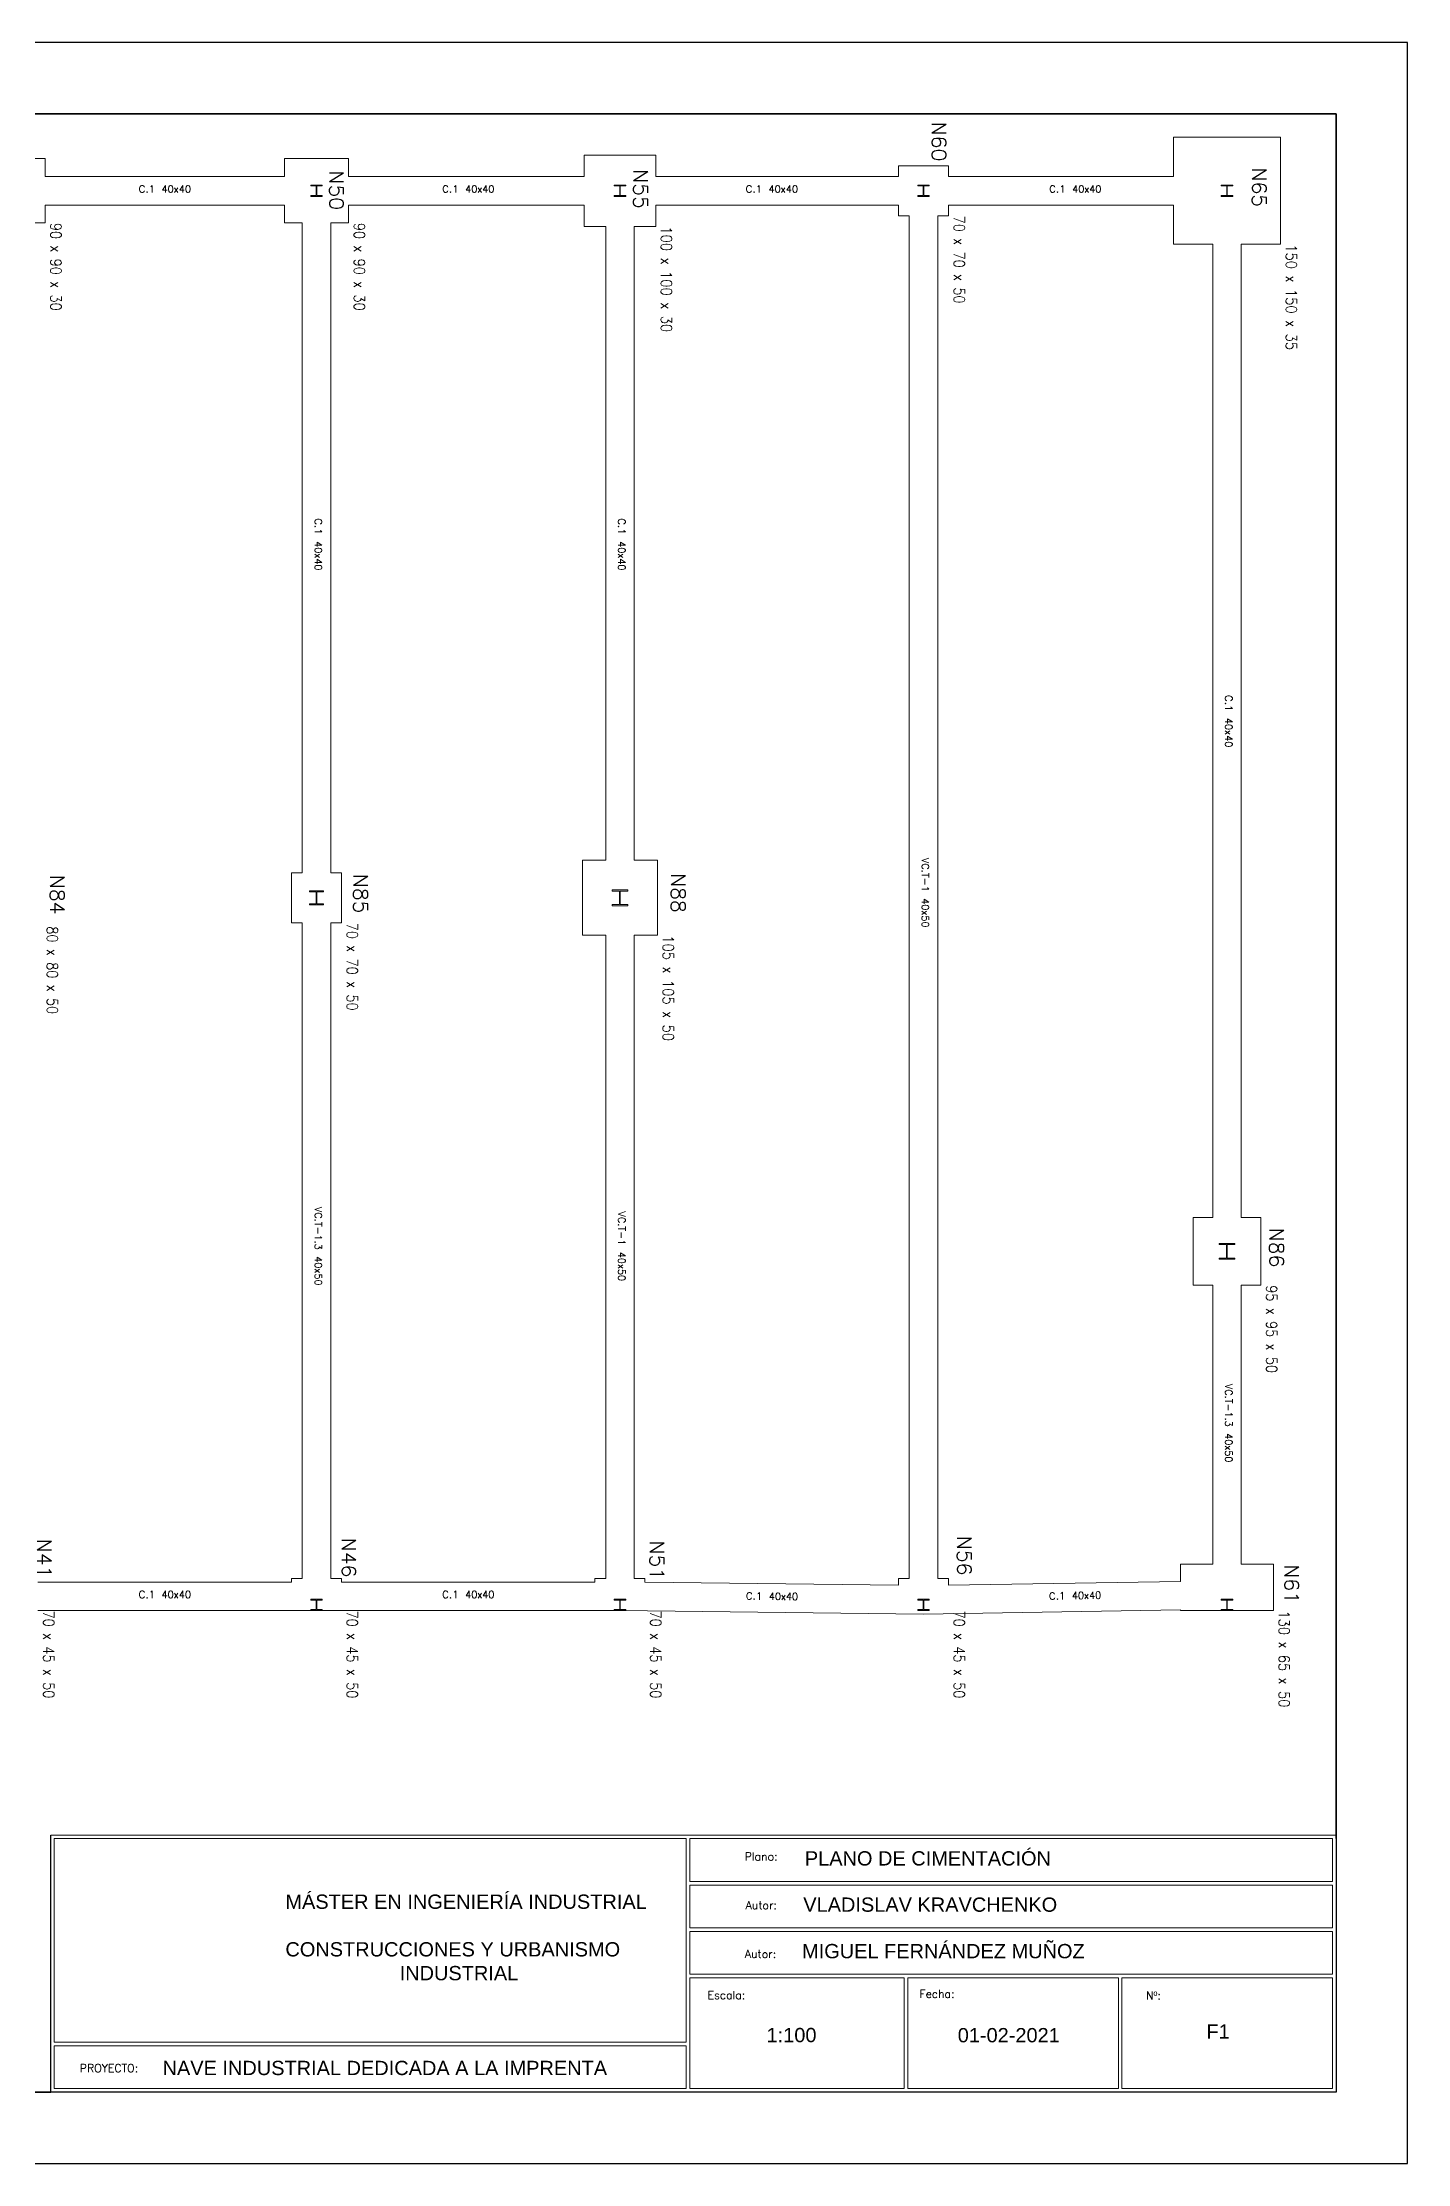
# Model space of a CAD drawing. Header units: inches. Extents: x 72863 to 72995, y 49095 to 49225.
# Drawn here: x 72929.92 to 72949.03, y 49160.38 to 49190.08 of the extents above; entities that cross this region are included whole.
import ezdxf
from ezdxf.enums import TextEntityAlignment as Align

# ---------------------------------------------------------------- set-up
doc = ezdxf.new("R2010")
doc.units = ezdxf.units.IN
doc.layers.get('0').update_dxf_attribs({"lineweight": 15})
for name, color, linetype, lineweight in [('PILAR_MET', 4, 'Continuous', 9), ('VIG_CONTORNO', 5, 'Continuous', 9), ('VIG_REF_Y_DIM', 3, 'Continuous', 0), ('ZAP_CONTORNO', 6, 'Continuous', 9), ('ZAP_DIMENSION', 7, 'Continuous', 9)]:
    doc.layers.add(name, color=color, linetype=linetype, lineweight=lineweight)
doc.layers.add('VG', color=7, linetype='Continuous')
doc.styles.add('CYPETXT', font='romans__.ttf', dxfattribs={"height": 0.2})
doc.styles.get("Standard").update_dxf_attribs({"font": 'arial.ttf'})

# ---------------------------------------------------------------- blocks, each defined once
blk = doc.blocks.new('PLANTILLA')
for p, q in [((72903.71, 49199.611), (72885.71, 49199.611)), ((72885.71, 49199.611), (72885.71, 49196.011)), ((72885.76, 49196.711), (72885.76, 49199.561)), ((72885.76, 49199.561), (72894.61, 49199.561)), ((72894.61, 49199.561), (72894.61, 49198.911)), ((72894.66, 49199.561), (72903.66, 49199.561)), ((72894.66, 49198.961), (72894.66, 49199.561)), ((72903.66, 49199.561), (72903.66, 49198.961)), ((72903.71, 49196.011), (72903.71, 49199.611)), ((72903.66, 49198.961), (72894.66, 49198.961)), ((72894.61, 49198.911), (72894.61, 49198.261)), ((72894.66, 49198.911), (72903.66, 49198.911)), ((72894.66, 49198.311), (72894.66, 49198.911)), ((72903.66, 49198.911), (72903.66, 49198.311)), ((72894.61, 49198.261), (72894.61, 49197.611)), ((72903.66, 49198.311), (72894.66, 49198.311)), ((72894.66, 49198.261), (72903.66, 49198.261)), ((72894.66, 49197.661), (72894.66, 49198.261)), ((72903.66, 49198.261), (72903.66, 49197.661)), ((72894.61, 49197.611), (72894.61, 49196.711)), ((72903.66, 49197.661), (72894.66, 49197.661)), ((72894.66, 49197.611), (72897.66, 49197.611)), ((72894.66, 49197.611), (72894.66, 49196.061)), ((72897.66, 49196.061), (72897.66, 49197.611)), ((72897.71, 49197.611), (72900.66, 49197.611)), ((72897.71, 49196.061), (72897.71, 49197.611)), ((72900.66, 49196.061), (72900.66, 49197.611)), ((72900.71, 49197.611), (72903.66, 49197.611)), ((72900.71, 49196.061), (72900.71, 49197.611)), ((72903.66, 49197.611), (72903.66, 49196.061)), ((72885.76, 49196.711), (72894.61, 49196.711)), ((72885.76, 49196.061), (72885.76, 49196.661)), ((72894.61, 49196.661), (72885.76, 49196.661)), ((72894.61, 49196.661), (72894.61, 49196.061)), ((72885.71, 49196.011), (72903.71, 49196.011)), ((72894.61, 49196.061), (72885.76, 49196.061)), ((72897.66, 49196.061), (72894.66, 49196.061)), ((72900.66, 49196.061), (72897.71, 49196.061)), ((72903.66, 49196.061), (72900.71, 49196.061))]:
    blk.add_line(p, q)
at = {"layer": 'VG'}
for p, q in [((72904.71, 49224.711), (72862.71, 49224.711)), ((72904.71, 49195.011), (72904.71, 49224.711)), ((72864.71, 49223.711), (72903.71, 49223.711)), ((72903.71, 49223.711), (72903.71, 49196.011)), ((72903.71, 49196.011), (72864.71, 49196.011)), ((72862.71, 49195.011), (72904.71, 49195.011))]:
    blk.add_line(p, q, dxfattribs=at)
blk.add_lwpolyline([(72903.71, 49199.561), (72903.71, 49223.711), (72864.71, 49223.711), (72864.71, 49196.011), (72885.71, 49196.011), (72885.71, 49199.611)], dxfattribs=at)
at = {"char_height": 0.11204, "attachment_point": 1}
for s, insert in [('{\\Fsimplex8|c0;Plano:}', (72895.427, 49199.367)), ('{\\Fsimplex8|c0;Autor:}', (72895.441, 49198.685)), ('{\\Fsimplex8|c0;Autor:}', (72895.43, 49198.002)), ('{\\Fsimplex8|c0;Escala:}', (72894.907, 49197.426)), ('{\\Fsimplex8|c0;Fecha:}', (72897.875, 49197.443)), ('{\\Fsimplex8|c0;Nº:}', (72901.047, 49197.419)), ('{\\Fsimplex8|c0;PROYECTO:}', (72886.117, 49196.403))]:
    blk.add_mtext(s, dxfattribs=dict(at, insert=insert))
at = {"char_height": 0.2, "attachment_point": 1}
for s, width, insert in [('MÁSTER EN INGENIERÍA INDUSTRIAL\\P\\PCONSTRUCCIONES Y URBANISMO\\P^I^IINDUSTRIAL', 5.52485, (72888.996, 49198.778)), ('VLADISLAV KRAVCHENKO', 6.14205, (72896.248, 49198.737)), ('MIGUEL FERNÁNDEZ MUÑOZ', 6.14205, (72896.231, 49198.086)), ('01-02-2021', 2.08938, (72898.411, 49196.909)), ('NAVE INDUSTRIAL DEDICADA A LA IMPRENTA', 6.85352, (72887.276, 49196.45))]:
    blk.add_mtext_dynamic_manual_height_columns(s, width=width, gutter_width=1, heights=[0], dxfattribs=dict(at, insert=insert))

msp = doc.modelspace()

# ---------------------------------------------------------------- linework, layer by layer
at = {"layer": 'PILAR_MET'}
for points in [[(72933.6732, 49187.9217), (72933.8332, 49187.9217), (72933.8332, 49187.9347), (72933.7572, 49187.9347), (72933.7572, 49188.0687), (72933.8332, 49188.0687), (72933.8332, 49188.0817), (72933.6732, 49188.0817), (72933.6732, 49188.0687), (72933.7492, 49188.0687), (72933.7492, 49187.9347), (72933.6732, 49187.9347), (72933.6732, 49187.9217)], [(72937.9232, 49187.9217), (72938.0832, 49187.9217), (72938.0832, 49187.9347), (72938.0072, 49187.9347), (72938.0072, 49188.0687), (72938.0832, 49188.0687), (72938.0832, 49188.0817), (72937.9232, 49188.0817), (72937.9232, 49188.0687), (72937.9992, 49188.0687), (72937.9992, 49187.9347), (72937.9232, 49187.9347), (72937.9232, 49187.9217)], [(72942.1732, 49187.9217), (72942.3332, 49187.9217), (72942.3332, 49187.9347), (72942.2572, 49187.9347), (72942.2572, 49188.0687), (72942.3332, 49188.0687), (72942.3332, 49188.0817), (72942.1732, 49188.0817), (72942.1732, 49188.0687), (72942.2492, 49188.0687), (72942.2492, 49187.9347), (72942.1732, 49187.9347), (72942.1732, 49187.9217)], [(72946.4232, 49187.9217), (72946.5832, 49187.9217), (72946.5832, 49187.9347), (72946.5072, 49187.9347), (72946.5072, 49188.0687), (72946.5832, 49188.0687), (72946.5832, 49188.0817), (72946.4232, 49188.0817), (72946.4232, 49188.0687), (72946.4992, 49188.0687), (72946.4992, 49187.9347), (72946.4232, 49187.9347), (72946.4232, 49187.9217)], [(72933.6532, 49178.0017), (72933.8532, 49178.0017), (72933.8532, 49178.0167), (72933.7577, 49178.0167), (72933.7577, 49178.1867), (72933.8532, 49178.1867), (72933.8532, 49178.2017), (72933.6532, 49178.2017), (72933.6532, 49178.1867), (72933.7487, 49178.1867), (72933.7487, 49178.0167), (72933.6532, 49178.0167), (72933.6532, 49178.0017)], [(72937.8932, 49177.9917), (72938.1132, 49177.9917), (72938.1132, 49178.0077), (72938.008, 49178.0077), (72938.008, 49178.1957), (72938.1132, 49178.1957), (72938.1132, 49178.2117), (72937.8932, 49178.2117), (72937.8932, 49178.1957), (72937.9985, 49178.1957), (72937.9985, 49178.0077), (72937.8932, 49178.0077), (72937.8932, 49177.9917)], [(72946.3932, 49173.0417), (72946.6132, 49173.0417), (72946.6132, 49173.0577), (72946.508, 49173.0577), (72946.508, 49173.2457), (72946.6132, 49173.2457), (72946.6132, 49173.2617), (72946.3932, 49173.2617), (72946.3932, 49173.2457), (72946.4985, 49173.2457), (72946.4985, 49173.0577), (72946.3932, 49173.0577), (72946.3932, 49173.0417)], [(72933.6732, 49168.1217), (72933.8332, 49168.1217), (72933.8332, 49168.1347), (72933.7572, 49168.1347), (72933.7572, 49168.2687), (72933.8332, 49168.2687), (72933.8332, 49168.2817), (72933.6732, 49168.2817), (72933.6732, 49168.2687), (72933.7492, 49168.2687), (72933.7492, 49168.1347), (72933.6732, 49168.1347), (72933.6732, 49168.1217)], [(72937.9232, 49168.1217), (72938.0832, 49168.1217), (72938.0832, 49168.1347), (72938.0072, 49168.1347), (72938.0072, 49168.2687), (72938.0832, 49168.2687), (72938.0832, 49168.2817), (72937.9232, 49168.2817), (72937.9232, 49168.2687), (72937.9992, 49168.2687), (72937.9992, 49168.1347), (72937.9232, 49168.1347), (72937.9232, 49168.1217)], [(72942.1732, 49168.1217), (72942.3332, 49168.1217), (72942.3332, 49168.1347), (72942.2572, 49168.1347), (72942.2572, 49168.2687), (72942.3332, 49168.2687), (72942.3332, 49168.2817), (72942.1732, 49168.2817), (72942.1732, 49168.2687), (72942.2492, 49168.2687), (72942.2492, 49168.1347), (72942.1732, 49168.1347), (72942.1732, 49168.1217)], [(72946.4232, 49168.1217), (72946.5832, 49168.1217), (72946.5832, 49168.1347), (72946.5072, 49168.1347), (72946.5072, 49168.2687), (72946.5832, 49168.2687), (72946.5832, 49168.2817), (72946.4232, 49168.2817), (72946.4232, 49168.2687), (72946.4992, 49168.2687), (72946.4992, 49168.1347), (72946.4232, 49168.1347), (72946.4232, 49168.1217)]]:
    msp.add_lwpolyline(points, close=True, dxfattribs=at)
at = {"layer": 'VIG_CONTORNO'}
for p, q in [((72933.3032, 49188.2017), (72929.9532, 49188.2017)), ((72937.5032, 49188.2017), (72934.2032, 49188.2017)), ((72941.9032, 49188.2017), (72938.5032, 49188.2017)), ((72945.7532, 49188.2017), (72942.6032, 49188.2017)), ((72929.9532, 49187.8017), (72933.3032, 49187.8017)), ((72934.2032, 49187.8017), (72937.5032, 49187.8017)), ((72938.5032, 49187.8017), (72941.9032, 49187.8017)), ((72942.6032, 49187.8017), (72945.7532, 49187.8017)), ((72933.5532, 49187.5517), (72933.5532, 49178.4517)), ((72933.9532, 49178.4517), (72933.9532, 49187.5517)), ((72937.8032, 49187.5017), (72937.8032, 49178.6267)), ((72938.2032, 49178.6267), (72938.2032, 49187.5017)), ((72942.0532, 49187.6517), (72942.0532, 49168.5717)), ((72942.4532, 49168.5717), (72942.4532, 49187.6517)), ((72946.3032, 49187.2517), (72946.3032, 49173.6267)), ((72946.7032, 49173.6267), (72946.7032, 49187.2517)), ((72933.5532, 49177.7517), (72933.5532, 49168.5717)), ((72933.9532, 49168.5717), (72933.9532, 49177.7517)), ((72937.8032, 49177.5767), (72937.8032, 49168.5717)), ((72938.2032, 49168.5717), (72938.2032, 49177.5767)), ((72946.3032, 49172.6767), (72946.3032, 49168.7717)), ((72946.7032, 49168.7717), (72946.7032, 49172.6767)), ((72933.4032, 49168.5217), (72929.8532, 49168.5217)), ((72937.6532, 49168.5217), (72934.1032, 49168.5217)), ((72941.9032, 49168.4758), (72938.3532, 49168.5176)), ((72945.8532, 49168.531), (72942.6032, 49168.4775)), ((72929.8532, 49168.1217), (72933.4032, 49168.1217)), ((72934.1032, 49168.1217), (72937.6532, 49168.1217)), ((72938.0032, 49168.1217), (72942.2532, 49168.0717)), ((72942.2532, 49168.0717), (72945.8532, 49168.131))]:
    msp.add_line(p, q, dxfattribs=at)
at = {"layer": 'ZAP_CONTORNO'}
for p, q in [((72933.3032, 49187.8017), (72933.3032, 49187.5517)), ((72937.5032, 49187.8017), (72937.5032, 49187.5017)), ((72941.9032, 49187.8017), (72941.9032, 49187.6517)), ((72945.7532, 49187.8017), (72945.7532, 49187.2517)), ((72933.3032, 49187.5517), (72933.5532, 49187.5517)), ((72937.5032, 49187.5017), (72937.8032, 49187.5017)), ((72941.9032, 49187.6517), (72942.0532, 49187.6517)), ((72945.7532, 49187.2517), (72946.3032, 49187.2517)), ((72933.4032, 49177.7517), (72933.5532, 49177.7517)), ((72937.4782, 49177.5767), (72937.8032, 49177.5767)), ((72946.0282, 49172.6767), (72946.3032, 49172.6767)), ((72937.6532, 49168.1217), (72938.0032, 49168.1217)), ((72945.8532, 49168.131), (72945.8532, 49168.1217))]:
    msp.add_line(p, q, dxfattribs=at)
for points in [[(72946.7032, 49187.2517), (72947.2532, 49187.2517), (72947.2532, 49188.7517), (72945.7532, 49188.7517), (72945.7532, 49188.2017)], [(72929.9532, 49188.2017), (72929.9532, 49188.4517), (72929.0532, 49188.4517), (72929.0532, 49188.2017)], [(72934.2032, 49188.2017), (72934.2032, 49188.4517), (72933.3032, 49188.4517), (72933.3032, 49188.2017)], [(72938.5032, 49188.2017), (72938.5032, 49188.5017), (72937.5032, 49188.5017), (72937.5032, 49188.2017)], [(72942.6032, 49188.2017), (72942.6032, 49188.3517), (72941.9032, 49188.3517), (72941.9032, 49188.2017)], [(72929.7032, 49187.5517), (72929.9532, 49187.5517), (72929.9532, 49187.8017)], [(72933.9532, 49187.5517), (72934.2032, 49187.5517), (72934.2032, 49187.8017)], [(72938.2032, 49187.5017), (72938.5032, 49187.5017), (72938.5032, 49187.8017)], [(72942.4532, 49187.6517), (72942.6032, 49187.6517), (72942.6032, 49187.8017)], [(72933.5532, 49178.4517), (72933.4032, 49178.4517), (72933.4032, 49177.7517)], [(72933.9532, 49177.7517), (72934.1032, 49177.7517), (72934.1032, 49178.4517), (72933.9532, 49178.4517)], [(72937.8032, 49178.6267), (72937.4782, 49178.6267), (72937.4782, 49177.5767)], [(72938.2032, 49177.5767), (72938.5282, 49177.5767), (72938.5282, 49178.6267), (72938.2032, 49178.6267)], [(72946.3032, 49173.6267), (72946.0282, 49173.6267), (72946.0282, 49172.6767)], [(72946.7032, 49172.6767), (72946.9782, 49172.6767), (72946.9782, 49173.6267), (72946.7032, 49173.6267)], [(72945.8532, 49168.1217), (72947.1532, 49168.1217), (72947.1532, 49168.7717), (72946.7032, 49168.7717)], [(72946.3032, 49168.7717), (72945.8532, 49168.7717), (72945.8532, 49168.531)], [(72933.5532, 49168.5717), (72933.4032, 49168.5717), (72933.4032, 49168.5217)], [(72934.1032, 49168.5217), (72934.1032, 49168.5717), (72933.9532, 49168.5717)], [(72937.8032, 49168.5717), (72937.6532, 49168.5717), (72937.6532, 49168.5217)], [(72938.3532, 49168.5176), (72938.3532, 49168.5717), (72938.2032, 49168.5717)], [(72942.0532, 49168.5717), (72941.9032, 49168.5717), (72941.9032, 49168.4758)], [(72942.6032, 49168.4775), (72942.6032, 49168.5717), (72942.4532, 49168.5717)], [(72933.4032, 49168.1217), (72933.7532, 49168.1217), (72934.1032, 49168.1217)]]:
    msp.add_lwpolyline(points, dxfattribs=at)

# ---------------------------------------------------------------- block references
msp.add_blockref('PLANTILLA', (44.3219, -34.6325))

# ---------------------------------------------------------------- texts
at = {"char_height": 0.2, "attachment_point": 1}
for s, width, insert in [('PLANO DE CIMENTACIÓN', 7.513777, (72940.592, 49164.7522)), ('1:100', 2.031377, (72940.0559, 49162.2785)), ('F1', 2.031377, (72946.215, 49162.3279))]:
    msp.add_mtext_dynamic_manual_height_columns(s, width=width, gutter_width=1, heights=[0], dxfattribs=dict(at, insert=insert))
at = {"layer": 'PILAR_MET', "style": 'CYPETXT', "width": 0.924861}
for s, p, p2 in [('N60', (72942.3707, 49188.967), (72942.3707, 49188.415)), ('N50', (72933.9332, 49188.2847), (72933.9332, 49187.7327)), ('N55', (72938.1937, 49188.3003), (72938.1937, 49187.7483)), ('N65', (72946.8552, 49188.3264), (72946.8552, 49187.7744)), ('N84', (72930.0229, 49178.4209), (72930.0229, 49177.8689)), ('N85', (72934.2729, 49178.4342), (72934.2729, 49177.8822)), ('N88', (72938.7194, 49178.4442), (72938.7194, 49177.8922)), ('N86', (72947.0995, 49173.4809), (72947.0995, 49172.9289)), ('N41', (72929.8431, 49169.1265), (72929.8431, 49168.5745)), ('N46', (72934.1064, 49169.1399), (72934.1064, 49168.5879)), ('N51', (72938.423, 49169.0999), (72938.423, 49168.5479)), ('N56', (72942.7263, 49169.1665), (72942.7263, 49168.6145)), ('N61', (72947.3093, 49168.7671), (72947.3093, 49168.2151))]:
    msp.add_text(s, height=0.2, rotation=270, dxfattribs=at).set_placement(p, p2, align=Align.FIT)
at = {"layer": 'VIG_REF_Y_DIM', "style": 'CYPETXT'}
for s, width, p, p2 in [('C.1', 0.881336, (72931.2615, 49187.9767), (72931.4955, 49187.9767)), ('40x40', 0.875979, (72931.5855, 49187.9767), (72931.995, 49187.9767)), ('C.1', 0.881336, (72935.5115, 49187.9767), (72935.7455, 49187.9767)), ('40x40', 0.875979, (72935.8355, 49187.9767), (72936.245, 49187.9767)), ('C.1', 0.881336, (72939.7615, 49187.9767), (72939.9955, 49187.9767)), ('40x40', 0.875979, (72940.0855, 49187.9767), (72940.495, 49187.9767)), ('C.1', 0.881336, (72944.0115, 49187.9767), (72944.2455, 49187.9767)), ('40x40', 0.875979, (72944.3355, 49187.9767), (72944.745, 49187.9767)), ('C.1', 0.881336, (72931.2615, 49168.2967), (72931.4955, 49168.2967)), ('40x40', 0.875979, (72931.5855, 49168.2967), (72931.995, 49168.2967)), ('C.1', 0.881336, (72935.5115, 49168.2967), (72935.7455, 49168.2967)), ('40x40', 0.875979, (72935.8355, 49168.2967), (72936.245, 49168.2967))]:
    msp.add_text(s, height=0.1, dxfattribs=dict(at, width=width)).set_placement(p, p2, align=Align.FIT)
for s, rotation, width, p, p2 in [('C.1', 270, 0.881336, (72933.7282, 49183.4184), (72933.7282, 49183.1844)), ('C.1', 270, 0.881336, (72937.9782, 49183.4184), (72937.9782, 49183.1844)), ('40x40', 270, 0.875979, (72933.7282, 49183.0944), (72933.7282, 49182.6849)), ('40x40', 270, 0.875979, (72937.9782, 49183.0944), (72937.9782, 49182.6849)), ('C.1', 270, 0.881336, (72946.4782, 49180.9434), (72946.4782, 49180.7094)), ('40x40', 270, 0.875979, (72946.4782, 49180.6194), (72946.4782, 49180.2099)), ('VC.T-1', 270, 0.860182, (72942.2282, 49178.6624), (72942.2282, 49178.1854)), ('40x50', 270, 0.875979, (72942.2282, 49178.0954), (72942.2282, 49177.6859)), ('VC.T-1.3', 270, 0.861267, (72933.7282, 49173.7754), (72933.7282, 49173.1724)), ('VC.T-1', 270, 0.860182, (72937.9782, 49173.7124), (72937.9782, 49173.2354)), ('40x50', 270, 0.875979, (72937.9782, 49173.1454), (72937.9782, 49172.7359)), ('40x50', 270, 0.875979, (72933.7282, 49173.0824), (72933.7282, 49172.6729)), ('VC.T-1.3', 270, 0.861267, (72946.4782, 49171.2979), (72946.4782, 49170.6949)), ('40x50', 270, 0.875979, (72946.4782, 49170.6049), (72946.4782, 49170.1954)), ('C.1', 359.32679, 0.881336, (72939.7636, 49168.276), (72939.9976, 49168.2732)), ('40x40', 359.32679, 0.875979, (72940.0875, 49168.2722), (72940.497, 49168.2674)), ('C.1', 0.94426, 0.881336, (72944.0087, 49168.2756), (72944.2426, 49168.2795)), ('40x40', 0.94426, 0.875979, (72944.3326, 49168.281), (72944.7421, 49168.2877))]:
    msp.add_text(s, height=0.1, rotation=rotation, dxfattribs=dict(at, width=width)).set_placement(p, p2, align=Align.FIT)
at = {"layer": 'ZAP_DIMENSION', "style": 'CYPETXT'}
for s, width, p, p2 in [('90 x 90 x 30', 0.698808, (72930.0274, 49187.5517), (72930.0274, 49186.3232)), ('90 x 90 x 30', 0.698808, (72934.2774, 49187.5517), (72934.2774, 49186.3232)), ('100 x 100 x 30', 0.721007, (72938.5774, 49187.5017), (72938.5774, 49186.0212)), ('70 x 70 x 50', 0.698808, (72942.6774, 49187.6517), (72942.6774, 49186.4232)), ('150 x 150 x 35', 0.721007, (72947.3274, 49187.2517), (72947.3274, 49185.7712)), ('80 x 80 x 50', 0.698808, (72929.9774, 49177.7017), (72929.9774, 49176.4732)), ('70 x 70 x 50', 0.698808, (72934.1774, 49177.7517), (72934.1774, 49176.5232)), ('105 x 105 x 50', 0.721007, (72938.6024, 49177.5767), (72938.6024, 49176.0962)), ('95 x 95 x 50', 0.698808, (72947.0524, 49172.6767), (72947.0524, 49171.4482)), ('70 x 45 x 50', 0.698808, (72929.9274, 49168.1217), (72929.9274, 49166.8932)), ('70 x 45 x 50', 0.698808, (72934.1774, 49168.1217), (72934.1774, 49166.8932)), ('70 x 45 x 50', 0.698808, (72938.4274, 49168.1217), (72938.4274, 49166.8932)), ('70 x 45 x 50', 0.698808, (72942.6774, 49168.1217), (72942.6774, 49166.8932)), ('130 x 65 x 50', 0.710768, (72947.2274, 49168.1217), (72947.2274, 49166.7672))]:
    msp.add_text(s, height=0.153333, rotation=270, dxfattribs=dict(at, width=width)).set_placement(p, p2, align=Align.FIT)

doc.saveas('drawing.dxf')
